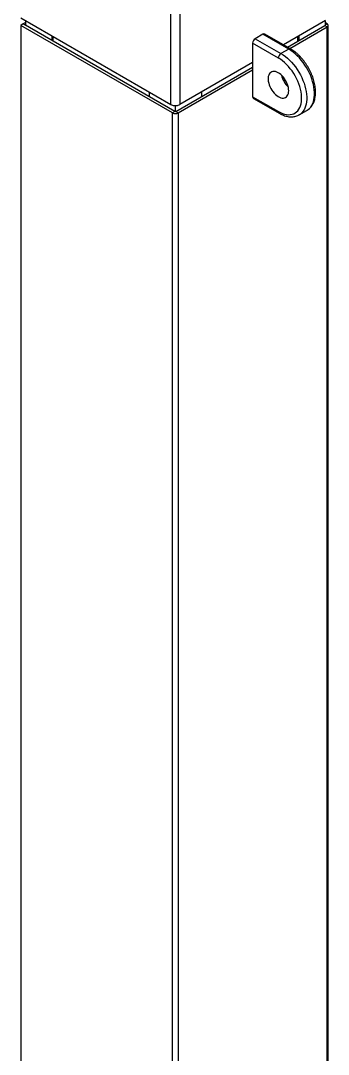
# Model space of a CAD drawing. Header units: millimetres. Extents: x 0 to 594, y 0 to 420.
# Drawn here: x 478.37 to 492.44, y 134.92 to 182.24 of the extents above; entities that cross this region are included whole.
import ezdxf

# ---------------------------------------------------------------- set-up
doc = ezdxf.new("R2010")
doc.units = ezdxf.units.MM

msp = doc.modelspace()

# ---------------------------------------------------------------- linework, layer by layer
at = {"color": 1, "linetype": 'Continuous', "lineweight": 25}
for p, q in [((485.23722, 178.40226), (485.23722, 238.28192)), ((485.65029, 238.28192), (485.65029, 178.40226)), ((492.29032, 182.04722), (492.38521, 182.102)), ((492.38521, 123.43359), (492.38521, 181.95235)), ((479.81254, 181.53387), (479.81254, 181.32557)), ((491.07498, 181.53387), (491.07498, 181.32557)), ((485.31414, 119.5012), (485.31414, 178.01996)), ((485.57337, 178.01996), (485.57337, 119.5012))]:
    msp.add_line(p, q, dxfattribs=at)
at = {"color": 7, "linetype": 'Continuous', "lineweight": 25}
for p, q in [((478.37269, 182.36507), (485.23722, 178.40226)), ((478.5972, 182.23547), (478.5972, 182.02717)), ((492.30829, 182.24584), (490.38555, 181.13587)), ((492.29032, 182.23547), (492.29032, 182.02717)), ((478.48494, 182.09198), (478.37269, 182.02717)), ((478.37269, 182.02717), (478.37269, 123.50842)), ((485.31414, 178.01996), (478.37269, 182.02717)), ((485.4264, 178.08476), (478.48494, 182.09198)), ((478.5972, 182.15678), (478.49054, 182.09521)), ((478.49054, 182.09521), (478.5972, 182.03364)), ((478.49054, 182.09521), (478.49054, 182.08875)), ((490.56596, 181.03172), (492.27296, 182.01715)), ((490.67821, 180.96692), (492.38521, 181.95235)), ((492.27296, 182.01715), (492.38521, 181.95235)), ((492.38521, 182.102), (492.29032, 182.15678)), ((492.4389, 123.46459), (492.4389, 182.02717)), ((479.79456, 181.54424), (479.79456, 181.33595)), ((479.85159, 181.30303), (479.85159, 181.51132)), ((489.4507, 181.61919), (489.09714, 181.41509)), ((489.09714, 181.41509), (490.27565, 180.73475)), ((490.62921, 180.93885), (489.4507, 181.61919)), ((490.71253, 180.9471), (489.53402, 181.62744)), ((491.03593, 181.51132), (491.03593, 181.30303)), ((491.09295, 181.54424), (491.09295, 181.33595)), ((490.1578, 180.53063), (488.97929, 181.21097)), ((488.97929, 181.21097), (488.97929, 178.76134)), ((490.62921, 180.93885), (490.27565, 180.73475)), ((488.97929, 180.32405), (485.65029, 178.40226)), ((485.46112, 178.08476), (488.97929, 180.11576)), ((485.57337, 178.01996), (488.97929, 179.98615)), ((484.24639, 178.97426), (484.24639, 178.76596)), ((486.64113, 178.97426), (486.64113, 178.76596)), ((488.97929, 178.76134), (490.1578, 178.081)), ((489.01382, 178.68504), (490.19233, 178.0047)), ((485.4264, 178.08476), (485.31414, 178.01996)), ((485.44376, 178.35288), (485.44376, 178.07474)), ((485.46112, 178.08476), (485.57337, 178.01996)), ((491.10892, 177.93043), (491.46247, 178.13454)), ((491.46247, 178.13454), (491.46573, 178.13643))]:
    msp.add_line(p, q, dxfattribs=at)
at = {"color": 1, "linetype": 'Continuous', "lineweight": 25, "flags": 128}
for points in [[(491.46573, 178.13643), (491.51388, 178.16812), (491.57673, 178.22172), (491.63274, 178.28509), (491.68153, 178.35777), (491.72274, 178.43925), (491.75606, 178.52893), (491.78127, 178.62617), (491.79817, 178.73026), (491.80666, 178.84047), (491.80666, 178.95598), (491.79817, 179.07598), (491.78127, 179.19959), (491.75606, 179.32593), (491.72274, 179.45409), (491.68153, 179.58314), (491.63274, 179.71215), (491.57673, 179.8402), (491.51388, 179.96635), (491.44467, 180.08971), (491.36957, 180.20938), (491.28914, 180.3245), (491.20396, 180.43424), (491.11464, 180.53781), (491.02182, 180.63447), (490.92617, 180.72351), (490.82838, 180.8043), (490.72915, 180.87625), (490.62921, 180.93885)], [(490.27565, 180.73475), (490.3756, 180.67215), (490.47482, 180.6002), (490.57261, 180.51941), (490.66826, 180.43036), (490.76109, 180.33371), (490.85041, 180.23014), (490.93559, 180.1204), (491.01602, 180.00528), (491.09111, 179.88561), (491.16033, 179.76225), (491.22317, 179.63609), (491.27919, 179.50805), (491.32798, 179.37904), (491.36918, 179.24999), (491.40251, 179.12183), (491.42771, 178.99549), (491.44462, 178.87188), (491.4531, 178.75188), (491.4531, 178.63636), (491.44462, 178.52616), (491.42771, 178.42206), (491.40251, 178.32483), (491.36918, 178.23515), (491.32798, 178.15367), (491.27919, 178.08099), (491.22317, 178.01762), (491.16033, 177.96402), (491.10944, 177.93073)]]:
    msp.add_lwpolyline(points, dxfattribs=at)
at = {"color": 7, "linetype": 'Continuous', "lineweight": 25, "flags": 128}
for points in [[(490.1578, 178.081), (490.25288, 178.03105), (490.34719, 177.99135), (490.43998, 177.96225), (490.53049, 177.94395), (490.61801, 177.93663), (490.70182, 177.94033), (490.78124, 177.95502), (490.85565, 177.98058), (490.92444, 178.01682), (490.98706, 178.06344), (491.043, 178.12006), (491.09182, 178.18622), (491.13311, 178.2614), (491.16655, 178.34499), (491.19187, 178.43631), (491.20886, 178.53464), (491.2174, 178.63917), (491.2174, 178.74908), (491.20886, 178.86346), (491.19187, 178.98141), (491.16655, 179.10196), (491.13311, 179.22416), (491.09182, 179.34702), (491.043, 179.46954), (490.98706, 179.59075), (490.92444, 179.70966), (490.85565, 179.82532), (490.78124, 179.9368), (490.70182, 180.0432), (490.61801, 180.14366), (490.53049, 180.23738), (490.43998, 180.32359), (490.34719, 180.40161), (490.25288, 180.47081), (490.1578, 180.53063)], [(490.62921, 179.03368), (490.625, 179.10866), (490.61246, 179.18717), (490.5918, 179.26778), (490.5634, 179.34908), (490.52776, 179.42961), (490.48552, 179.50793), (490.43743, 179.58264), (490.38435, 179.65241), (490.32723, 179.71599), (490.26708, 179.77226), (490.20499, 179.8202), (490.14205, 179.85896), (490.0794, 179.88786), (490.01814, 179.90636), (489.95937, 179.91415), (489.90415, 179.91108), (489.85345, 179.89722), (489.80819, 179.87279), (489.76916, 179.83825), (489.73707, 179.79421), (489.71248, 179.74146), (489.69585, 179.68093), (489.68745, 179.6137), (489.68745, 179.54098), (489.69585, 179.46407), (489.71248, 179.38433), (489.73707, 179.30319), (489.76916, 179.2221), (489.80819, 179.1425), (489.85345, 179.06581), (489.90415, 178.99341), (489.95937, 178.92658), (490.01814, 178.86652), (490.0794, 178.8143), (490.14205, 178.77085), (490.20499, 178.73695), (490.26708, 178.7132), (490.32723, 178.70002), (490.38435, 178.69765), (490.43743, 178.70614), (490.48552, 178.72533), (490.52776, 178.75487), (490.5634, 178.79425), (490.5918, 178.84276), (490.61246, 178.89953), (490.625, 178.96355), (490.62921, 179.03368)]]:
    msp.add_lwpolyline(points, dxfattribs=at)
at = {"color": 7, "linetype": 'Continuous', "lineweight": 25}
for centre, radius, start, end in [((492.35681, 182.02717), 0.08003, 290.783421, 69.216579), ((489.23516, 181.19932), 0.25613, 122.605478, 177.394522), ((489.49952, 181.55105), 0.08383, 65.692881, 125.617577), ((490.41367, 180.51898), 0.25613, 122.605478, 177.394522), ((491.36223, 180.00112), 1.09584, 193.46136, 226.533264), ((489.06096, 178.75233), 0.08216, 173.701152, 234.986667), ((485.44376, 178.80087), 0.44894, 242.609672, 297.390328), ((485.44376, 178.27012), 0.28174, 242.609672, 297.390328)]:
    msp.add_arc(centre, radius, start, end, dxfattribs=at)
at = {"color": 1, "linetype": 'Continuous', "lineweight": 25}
for centre, radius, start, end in [((490.67803, 180.8707), 0.08384, 65.708603, 125.616208), ((490.24125, 178.07279), 0.08385, 174.380409, 234.292923)]:
    msp.add_arc(centre, radius, start, end, dxfattribs=at)
at = {"color": 7, "linetype": 'Continuous', "lineweight": 25}
for points, knots in [([(491.4657, 178.13795), (491.47818, 178.14498), (491.51498, 178.16572), (491.57008, 178.20992), (491.63065, 178.26926), (491.68441, 178.337), (491.73149, 178.4123), (491.77155, 178.49507), (491.80432, 178.58492), (491.82949, 178.68139), (491.84681, 178.78385), (491.85613, 178.89155), (491.8574, 179.00366), (491.85067, 179.11932), (491.83607, 179.2377), (491.81379, 179.35801), (491.78405, 179.47949), (491.74711, 179.60143), (491.70326, 179.72309), (491.65279, 179.84377), (491.59605, 179.96275), (491.53339, 180.07934), (491.46519, 180.19285), (491.39185, 180.30259), (491.31381, 180.40791), (491.23149, 180.50816), (491.14536, 180.60272), (491.05587, 180.69101), (490.96348, 180.77249), (490.86867, 180.84644), (490.78471, 180.90418), (490.73232, 180.93534), (490.71253, 180.9471)], [0, 0, 0, 0, 0.01642111, 0.04844767, 0.08051213, 0.11281647, 0.14552201, 0.17872734, 0.21245614, 0.24666043, 0.28124109, 0.31607826, 0.35105949, 0.38609503, 0.42111269, 0.45608471, 0.49099975, 0.5258572, 0.56066301, 0.59542696, 0.63016093, 0.66487793, 0.69959162, 0.73431425, 0.76905705, 0.80383425, 0.83865995, 0.87354767, 0.9085095, 0.94355461, 0.97868671, 1, 1, 1, 1]), ([(490.19233, 178.0047), (490.20978, 177.99489), (490.26006, 177.96663), (490.34378, 177.92687), (490.4431, 177.88885), (490.54194, 177.86091), (490.63946, 177.84329), (490.73479, 177.83622), (490.82701, 177.83978), (490.91538, 177.8536), (490.99875, 177.87803), (491.06353, 177.90421), (491.0983, 177.92545), (491.10892, 177.93195)], [0, 0, 0, 0, 0.05494225, 0.1582744, 0.26166397, 0.36474403, 0.46715175, 0.56847146, 0.6683271, 0.76649841, 0.86300621, 0.95812681, 1, 1, 1, 1])]:
    msp.add_open_spline(points, degree=3, knots=knots, dxfattribs=at)

doc.saveas('drawing.dxf')
